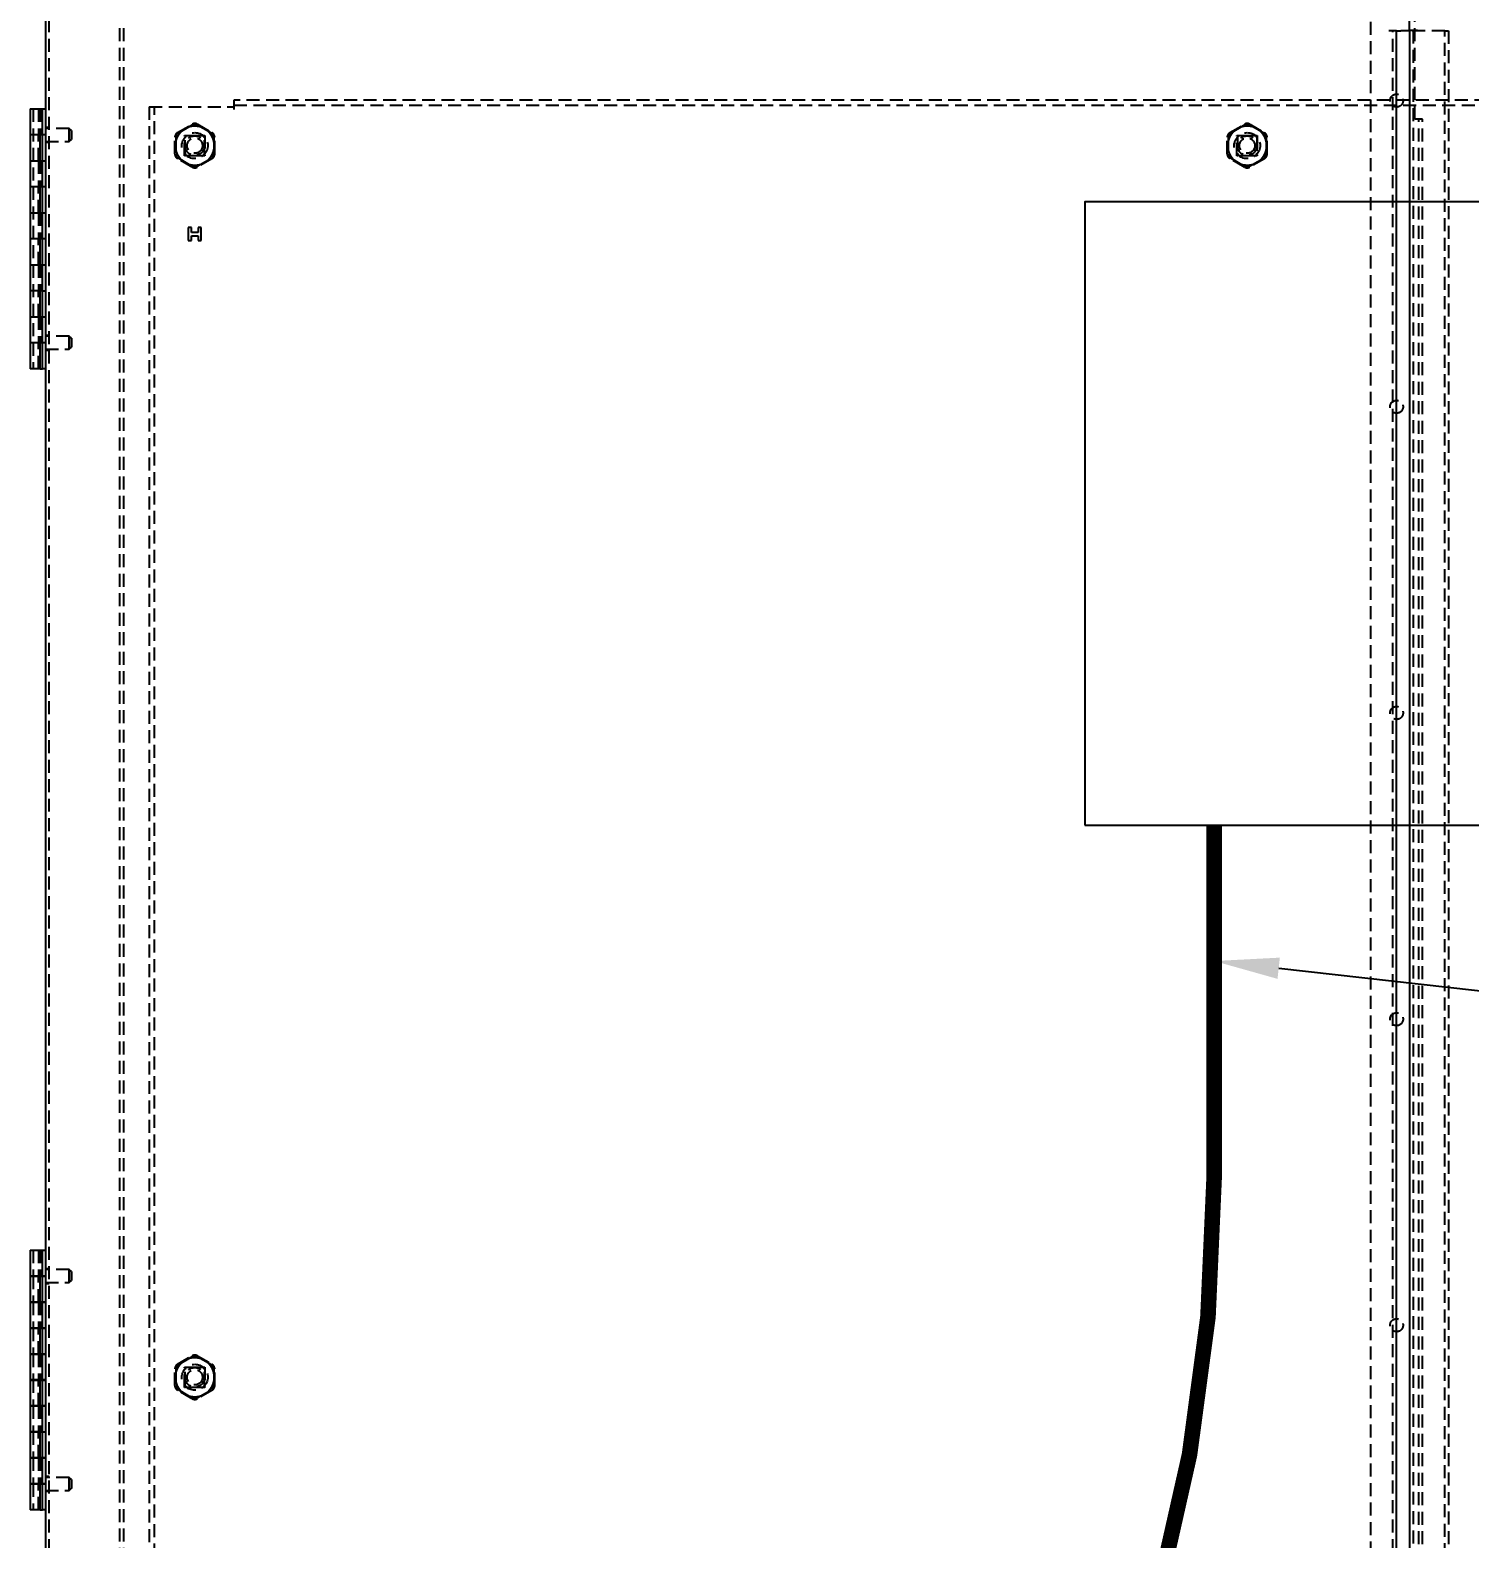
# Model space of a CAD drawing. Header units: feet. Extents: x -208 to 2089, y -974 to 342.
# Drawn here: x 1052.01 to 1079.71, y 120.08 to 149.12 of the extents above; entities that cross this region are included whole.
import ezdxf
from ezdxf import colors
from ezdxf.entities.mleader import LeaderData, LeaderLine
from ezdxf.math import Vec2, Vec3

# ---------------------------------------------------------------- set-up
doc = ezdxf.new("R2010")
doc.units = ezdxf.units.FT
doc.header["$MEASUREMENT"] = 0
doc.linetypes.add('HIDDEN', pattern=[0.375, 0.25, -0.125])
for name, color, linetype in [('E-CABL-FO', 120, 'FIBER_OPTIC'), ('E-EQPM-CAB', 5, 'Continuous'), ('E-EQPM-ENCL', 8, 'Continuous'), ('G-ANNO-TEXT', 1, 'Continuous')]:
    doc.layers.add(name, color=color, linetype=linetype)
doc.styles.add('NEI-A', font='arial.ttf', dxfattribs={"height": 0.1})
doc.linetypes.add('FIBER_OPTIC', pattern='A,0.2,-0.05,0,-0.05,0.2,-0.15,["FO",Standard,S=0.1,R=0,X=-0.04,Y=-0.05],-0.25,0.2,-0.05,0,-0.05', length=1.2)

msp = doc.modelspace()

# ---------------------------------------------------------------- linework, layer by layer
at = {"layer": 'E-CABL-FO', "linetype": 'Continuous', "const_width": 0.3, "flags": 128}
msp.add_lwpolyline([(1074.79044, 133.81665), (1074.79044, 127.02501, -0.13387688), (1070.61842, 111.72272, 0.16576368), (1066.35303, 98.22906), (1066.35303, 65.22906)], format="xyb", dxfattribs=at)
at = {"layer": 'E-EQPM-CAB'}
msp.add_lwpolyline([(1072.30141, 133.81665), (1084.30141, 133.81665), (1084.30141, 145.81665), (1072.30141, 145.81665)], close=True, dxfattribs=at)
at = {"layer": 'E-EQPM-ENCL', "linetype": 'HIDDEN'}
for p, q in [((1077.80141, 154.15706), (1077.80141, 94.22906)), ((1078.64941, 147.40706), (1078.64941, 154.15706)), ((1052.37342, 95.82906), (1052.37342, 150.50665)), ((1053.72941, 149.15706), (1053.72941, 97.15706)), ((1053.80141, 149.15706), (1053.80141, 95.67706)), ((1078.14943, 149.10706), (1078.14942, 149.10706)), ((1078.22942, 95.82906), (1078.22942, 149.10705)), ((1078.30141, 149.10706), (1078.30143, 149.10705)), ((1079.22941, 149.10706), (1078.55139, 149.10706)), ((1078.62338, 149.11606), (1078.62338, 95.99906)), ((1078.70339, 149.11606), (1078.70339, 149.11606)), ((1079.22942, 95.74906), (1079.22942, 149.10706)), ((1079.22942, 149.10706), (1079.30142, 149.10706)), ((1079.30142, 149.10706), (1079.30142, 95.74906)), ((1052.0639, 147.60405), (1052.0639, 142.60407)), ((1052.16629, 147.60405), (1052.16629, 147.10405)), ((1052.20253, 147.60405), (1052.20253, 147.10405)), ((1054.30141, 147.64506), (1054.30141, 98.74106)), ((1054.30141, 147.64506), (1055.92941, 147.64506)), ((1054.39841, 98.74106), (1054.39841, 147.64506)), ((1100.67341, 147.77306), (1055.92941, 147.77306)), ((1055.92941, 147.77306), (1055.92941, 147.59606)), ((1055.92941, 147.67606), (1100.67341, 147.67606)), ((1052.30142, 147.24456), (1052.3014, 147.24455)), ((1052.30142, 147.22906), (1052.3014, 147.22905)), ((1052.37341, 147.24455), (1052.30142, 147.24455)), ((1052.76141, 147.22905), (1052.30142, 147.22905)), ((1052.76141, 146.97906), (1052.76141, 147.22906)), ((1052.80142, 147.18906), (1052.76141, 147.22905)), ((1054.84569, 147.15043), (1055.1232, 147.31065)), ((1055.13141, 147.29643), (1054.8539, 147.13621)), ((1055.49891, 147.13621), (1055.2214, 147.29643)), ((1055.22961, 147.31065), (1055.50711, 147.15043)), ((1075.0957, 147.15043), (1075.3732, 147.31065)), ((1075.38141, 147.29643), (1075.1039, 147.13621)), ((1075.74891, 147.13621), (1075.4714, 147.29643)), ((1075.47961, 147.31065), (1075.75712, 147.15043)), ((1078.80141, 147.40706), (1078.64941, 147.40706)), ((1078.72941, 98.97906), (1078.72941, 147.40706)), ((1078.80141, 98.97906), (1078.80141, 147.40706)), ((1052.1663, 146.60405), (1052.1663, 147.10405)), ((1052.24641, 147.10406), (1052.24641, 147.10406)), ((1052.30141, 147.10406), (1052.24641, 147.10406)), ((1052.3014, 146.97905), (1052.30142, 146.97906)), ((1052.3014, 146.96355), (1052.30142, 146.96356)), ((1052.30142, 146.97905), (1052.76141, 146.97905)), ((1052.30142, 146.96355), (1052.37341, 146.96355)), ((1052.76141, 146.97905), (1052.80142, 147.01906)), ((1052.80141, 147.18906), (1052.80141, 147.10406)), ((1052.80141, 147.10406), (1052.80141, 147.01906)), ((1054.79249, 146.73784), (1054.79249, 147.05827)), ((1054.80891, 147.05827), (1054.80891, 146.73784)), ((1054.98091, 147.09356), (1055.37191, 147.09356)), ((1054.98091, 146.70256), (1054.98091, 147.09356)), ((1054.98891, 146.75056), (1054.98891, 147.04556)), ((1055.32391, 147.08556), (1055.02891, 147.08556)), ((1055.36391, 146.75056), (1055.36391, 147.04556)), ((1055.37191, 147.09356), (1055.37191, 146.70256)), ((1055.5439, 147.05827), (1055.5439, 146.73784)), ((1055.56032, 146.73784), (1055.56032, 147.05827)), ((1075.04249, 146.73784), (1075.04249, 147.05827)), ((1075.05891, 147.05827), (1075.05891, 146.73784)), ((1075.23041, 146.70256), (1075.23041, 147.09356)), ((1075.23041, 147.09356), (1075.62141, 147.09356)), ((1075.23891, 147.04556), (1075.23891, 146.75056)), ((1075.57391, 147.08556), (1075.27891, 147.08556)), ((1075.61391, 147.04556), (1075.61391, 146.75056)), ((1075.62141, 147.09356), (1075.62141, 146.70256)), ((1075.7939, 147.05827), (1075.7939, 146.73784)), ((1075.81032, 146.73784), (1075.81032, 147.05827)), ((1055.1232, 146.48548), (1054.84569, 146.6457)), ((1054.8539, 146.6599), (1055.13141, 146.49968)), ((1055.37191, 146.70256), (1054.98091, 146.70256)), ((1055.02891, 146.71056), (1055.32391, 146.71056)), ((1055.2214, 146.49968), (1055.49891, 146.6599)), ((1055.50711, 146.6457), (1055.22961, 146.48548)), ((1075.3732, 146.48548), (1075.0957, 146.6457)), ((1075.1039, 146.6599), (1075.38141, 146.49968)), ((1075.62141, 146.70256), (1075.23041, 146.70256)), ((1075.27891, 146.71056), (1075.57391, 146.71056)), ((1075.4714, 146.49968), (1075.74891, 146.6599)), ((1075.75712, 146.6457), (1075.47961, 146.48548)), ((1052.16629, 146.60405), (1052.16629, 146.10405)), ((1052.20253, 146.60405), (1052.20253, 146.10405)), ((1052.24641, 146.60406), (1052.24641, 146.60406)), ((1052.24641, 146.60406), (1052.30141, 146.60406)), ((1052.1663, 145.60405), (1052.1663, 146.10405)), ((1052.24641, 146.10406), (1052.24641, 146.10406)), ((1052.30141, 146.10406), (1052.24641, 146.10406)), ((1052.16629, 145.60405), (1052.16629, 145.10405)), ((1052.20253, 145.60405), (1052.20253, 145.10405)), ((1052.24641, 145.60406), (1052.24641, 145.60406)), ((1052.24641, 145.60406), (1052.30141, 145.60406)), ((1055.11141, 145.31906), (1055.05141, 145.31906)), ((1055.05141, 145.31906), (1055.05141, 145.06906)), ((1055.11141, 145.22606), (1055.11141, 145.31906)), ((1055.24141, 145.22606), (1055.11141, 145.22606)), ((1055.30141, 145.31906), (1055.24141, 145.31906)), ((1055.24141, 145.31906), (1055.24141, 145.22606)), ((1055.30141, 145.06906), (1055.30141, 145.31906)), ((1052.1663, 144.60405), (1052.1663, 145.10405)), ((1052.24641, 145.10406), (1052.24641, 145.10406)), ((1052.30141, 145.10406), (1052.24641, 145.10406)), ((1055.05141, 145.06906), (1055.11141, 145.06906)), ((1055.11141, 145.06906), (1055.11141, 145.16206)), ((1055.11141, 145.16206), (1055.24141, 145.16206)), ((1055.24141, 145.16206), (1055.24141, 145.06906)), ((1055.24141, 145.06906), (1055.30141, 145.06906)), ((1052.16629, 144.60405), (1052.16629, 144.10407)), ((1052.20253, 144.60405), (1052.20253, 144.10407)), ((1052.24641, 144.60406), (1052.24641, 144.60406)), ((1052.24641, 144.60406), (1052.30141, 144.60406)), ((1052.1663, 143.60407), (1052.1663, 144.10407)), ((1052.24641, 144.10406), (1052.24641, 144.10406)), ((1052.24641, 144.10406), (1052.30141, 144.10406)), ((1052.16629, 143.60407), (1052.16629, 143.10407)), ((1052.20253, 143.60407), (1052.20253, 143.10407)), ((1052.24641, 143.60406), (1052.24641, 143.60406)), ((1052.24641, 143.60406), (1052.30141, 143.60406)), ((1052.30142, 143.24456), (1052.3014, 143.24455)), ((1052.30142, 143.22906), (1052.3014, 143.22907)), ((1052.37341, 143.24455), (1052.30142, 143.24455)), ((1052.76141, 143.22907), (1052.30142, 143.22907)), ((1052.80142, 143.18906), (1052.76141, 143.22907)), ((1052.76141, 142.97906), (1052.76141, 143.22906)), ((1052.80141, 143.18906), (1052.80141, 143.18906)), ((1052.80141, 143.18906), (1052.80141, 143.10406)), ((1052.1663, 142.60407), (1052.1663, 143.10407)), ((1052.24641, 143.10406), (1052.24641, 143.10406)), ((1052.30141, 143.10406), (1052.24641, 143.10406)), ((1052.3014, 142.97907), (1052.30142, 142.97906)), ((1052.3014, 142.96357), (1052.30142, 142.96356)), ((1052.30142, 142.97907), (1052.76141, 142.97907)), ((1052.30142, 142.96357), (1052.37341, 142.96357)), ((1052.76141, 142.97907), (1052.80142, 143.01906)), ((1052.80141, 143.10406), (1052.80141, 143.01906)), ((1052.80141, 143.01906), (1052.80141, 143.01906)), ((1052.0639, 125.64005), (1052.06391, 125.14057)), ((1052.16629, 125.64005), (1052.16629, 125.14057)), ((1052.20253, 125.64005), (1052.20253, 125.14057)), ((1052.24642, 125.64006), (1052.30141, 125.64006)), ((1052.37341, 125.28055), (1052.3014, 125.28055)), ((1052.76141, 125.26505), (1052.3014, 125.26505)), ((1052.37341, 125.28107), (1052.30142, 125.28107)), ((1052.76141, 125.26557), (1052.30142, 125.26557)), ((1052.80142, 125.22556), (1052.76141, 125.26557)), ((1052.76141, 125.01505), (1052.76141, 125.26505)), ((1052.8014, 125.22506), (1052.80116, 125.2253)), ((1052.80141, 125.22556), (1052.80142, 125.14056)), ((1052.0639, 125.14057), (1052.0639, 124.64057)), ((1052.1663, 124.64057), (1052.1663, 125.14057)), ((1052.20253, 125.14057), (1052.20253, 125.14056)), ((1052.23809, 125.14006), (1052.30141, 125.14006)), ((1052.24641, 125.14056), (1052.24641, 125.14056)), ((1052.30141, 125.14056), (1052.24641, 125.14056)), ((1052.3014, 125.01505), (1052.76141, 125.01505)), ((1052.3014, 124.99955), (1052.37341, 124.99955)), ((1052.30142, 125.01557), (1052.76141, 125.01557)), ((1052.30142, 125.00007), (1052.37341, 125.00007)), ((1052.76141, 125.01557), (1052.80142, 125.05556)), ((1052.76141, 125.01505), (1052.76166, 125.01531)), ((1052.80142, 125.14056), (1052.80141, 125.05556)), ((1052.80141, 125.05556), (1052.80141, 125.05506)), ((1052.0639, 124.64005), (1052.06391, 124.14057)), ((1052.16629, 124.64005), (1052.16629, 124.14057)), ((1052.20253, 124.64056), (1052.20253, 124.64057)), ((1052.20253, 124.64005), (1052.20253, 124.14057)), ((1052.24641, 124.64056), (1052.24641, 124.64056)), ((1052.24641, 124.64056), (1052.30141, 124.64056)), ((1052.30141, 124.64006), (1052.24642, 124.64006)), ((1052.0639, 124.14057), (1052.0639, 123.64056)), ((1052.1663, 123.64056), (1052.1663, 124.14057)), ((1052.20253, 124.14057), (1052.20253, 124.14056)), ((1052.23809, 124.14006), (1052.30141, 124.14006)), ((1052.24641, 124.14056), (1052.24641, 124.14056)), ((1052.30141, 124.14056), (1052.24641, 124.14056)), ((1052.0639, 123.64005), (1052.06391, 123.14056)), ((1052.16629, 123.64005), (1052.16629, 123.14056)), ((1052.20253, 123.64056), (1052.20253, 123.64056)), ((1052.20253, 123.64005), (1052.20253, 123.14056)), ((1052.24641, 123.64056), (1052.24641, 123.64056)), ((1052.24641, 123.64056), (1052.30141, 123.64056)), ((1052.30141, 123.64006), (1052.24642, 123.64005)), ((1054.84569, 123.44542), (1055.1232, 123.60564)), ((1055.13141, 123.59143), (1054.8539, 123.43122)), ((1055.49891, 123.43122), (1055.2214, 123.59143)), ((1055.22961, 123.60564), (1055.50711, 123.44542)), ((1052.0639, 123.14056), (1052.0639, 122.64056)), ((1052.1663, 122.64056), (1052.1663, 123.14056)), ((1052.20253, 123.14056), (1052.20253, 123.14056)), ((1052.23809, 123.14006), (1052.30141, 123.14006)), ((1052.24641, 123.14056), (1052.24641, 123.14056)), ((1052.30141, 123.14056), (1052.24641, 123.14056)), ((1054.79249, 123.03284), (1054.79249, 123.35328)), ((1054.80891, 123.35328), (1054.80891, 123.03284)), ((1054.98091, 123.38856), (1055.37191, 123.38856)), ((1054.98091, 122.99756), (1054.98091, 123.38856)), ((1054.98891, 123.04556), (1054.98891, 123.34056)), ((1055.32391, 123.38056), (1055.02891, 123.38056)), ((1055.36391, 123.04556), (1055.36391, 123.34056)), ((1055.37191, 123.38856), (1055.37191, 122.99756)), ((1055.5439, 123.35328), (1055.5439, 123.03284)), ((1055.56032, 123.03284), (1055.56032, 123.35328)), ((1055.1232, 122.78047), (1054.84569, 122.94069)), ((1054.8539, 122.95491), (1055.13141, 122.79469)), ((1055.37191, 122.99756), (1054.98091, 122.99756)), ((1055.02891, 123.00556), (1055.32391, 123.00556)), ((1055.2214, 122.79469), (1055.49891, 122.95491)), ((1055.50711, 122.94069), (1055.22961, 122.78047)), ((1052.0639, 122.64007), (1052.06391, 122.14056)), ((1052.16629, 122.64007), (1052.16629, 122.14056)), ((1052.20253, 122.64056), (1052.20253, 122.64056)), ((1052.20253, 122.64007), (1052.20253, 122.14056)), ((1052.24641, 122.64056), (1052.24641, 122.64056)), ((1052.24641, 122.64056), (1052.30141, 122.64056)), ((1052.30141, 122.64006), (1052.24642, 122.64007)), ((1052.0639, 122.14056), (1052.0639, 121.64056)), ((1052.1663, 121.64056), (1052.1663, 122.14056)), ((1052.20253, 122.14056), (1052.20253, 122.14056)), ((1052.23809, 122.14006), (1052.30141, 122.14006)), ((1052.24641, 122.14056), (1052.24641, 122.14056)), ((1052.24641, 122.14056), (1052.30141, 122.14056)), ((1052.0639, 121.64007), (1052.06391, 121.14056)), ((1052.16629, 121.64007), (1052.16629, 121.14056)), ((1052.20253, 121.64056), (1052.20253, 121.64056)), ((1052.20253, 121.64007), (1052.20253, 121.14056)), ((1052.24641, 121.64056), (1052.24641, 121.64056)), ((1052.24641, 121.64056), (1052.30141, 121.64056)), ((1052.30141, 121.64006), (1052.24642, 121.64007)), ((1052.0639, 121.14056), (1052.0639, 120.64056)), ((1052.1663, 120.64056), (1052.1663, 121.14056)), ((1052.20253, 121.14056), (1052.20253, 121.14056)), ((1052.23809, 121.14006), (1052.30141, 121.14006)), ((1052.24641, 121.14056), (1052.24641, 121.14056)), ((1052.30141, 121.14056), (1052.24641, 121.14056)), ((1052.37341, 121.28057), (1052.3014, 121.28057)), ((1052.76141, 121.26507), (1052.3014, 121.26507)), ((1052.37341, 121.28106), (1052.30142, 121.28106)), ((1052.76141, 121.26556), (1052.30142, 121.26556)), ((1052.80142, 121.22555), (1052.76141, 121.26556)), ((1052.76141, 121.01507), (1052.76141, 121.26507)), ((1052.8014, 121.22506), (1052.80117, 121.2253)), ((1052.80141, 121.22556), (1052.80142, 121.14056)), ((1052.80142, 121.14056), (1052.80141, 121.05556)), ((1052.3014, 121.01507), (1052.76141, 121.01507)), ((1052.3014, 120.99956), (1052.37341, 120.99956)), ((1052.30142, 121.01556), (1052.76141, 121.01556)), ((1052.30142, 121.00006), (1052.37341, 121.00006)), ((1052.76141, 121.01556), (1052.80142, 121.05556)), ((1052.76141, 121.01507), (1052.76166, 121.01531)), ((1052.80141, 121.05556), (1052.80141, 121.05506))]:
    msp.add_line(p, q, dxfattribs=at)
at = {"layer": 'E-EQPM-ENCL', "linetype": 'Continuous'}
for p, q in [((1052.30142, 150.53206), (1052.30142, 95.74906)), ((1078.55239, 149.11606), (1078.55239, 150.51096)), ((1078.30142, 149.10706), (1078.14943, 149.10706)), ((1078.22943, 149.12406), (1078.22943, 149.10706)), ((1078.30142, 95.74906), (1078.30142, 149.10706)), ((1078.30143, 149.10705), (1078.38141, 149.10706)), ((1078.55139, 149.10706), (1078.38141, 149.10706)), ((1078.55139, 149.11606), (1078.55139, 95.99906)), ((1078.55139, 149.11606), (1078.55239, 149.11606)), ((1078.70339, 149.11606), (1078.55239, 149.11606)), ((1052.00891, 147.60406), (1052.23809, 147.60406)), ((1052.00891, 147.60405), (1052.00891, 142.60407)), ((1052.23809, 147.60406), (1052.24642, 147.60405)), ((1052.24642, 147.60406), (1052.30142, 147.60406)), ((1052.24642, 142.60406), (1052.24642, 147.60406)), ((1052.24641, 147.10406), (1052.00891, 147.10406)), ((1052.20253, 146.60405), (1052.20253, 147.10405)), ((1052.00891, 146.60406), (1052.24641, 146.60406)), ((1052.24641, 146.10406), (1052.00891, 146.10406)), ((1052.20253, 145.60405), (1052.20253, 146.10405)), ((1052.00891, 145.60406), (1052.24641, 145.60406)), ((1052.24641, 145.10406), (1052.00891, 145.10406)), ((1052.20253, 144.60405), (1052.20253, 145.10405)), ((1052.00891, 144.60406), (1052.24641, 144.60406)), ((1052.24641, 144.10406), (1052.00891, 144.10406)), ((1052.20253, 143.60407), (1052.20253, 144.10407)), ((1052.00891, 143.60406), (1052.24641, 143.60406)), ((1052.24641, 143.10406), (1052.00891, 143.10406)), ((1052.20253, 142.60407), (1052.20253, 143.10407)), ((1052.20253, 142.60406), (1052.00891, 142.60406)), ((1052.20253, 142.60407), (1052.2464, 142.60407)), ((1052.24642, 142.60407), (1052.24641, 142.60406)), ((1052.30142, 142.60406), (1052.24642, 142.60406)), ((1052.00891, 125.64006), (1052.24642, 125.64006)), ((1052.00891, 125.64005), (1052.00891, 125.14057)), ((1052.24642, 125.64056), (1052.30142, 125.64056)), ((1052.24642, 120.64056), (1052.24642, 125.64056)), ((1052.00891, 125.14057), (1052.00891, 124.64057)), ((1052.20253, 125.14056), (1052.00891, 125.14056)), ((1052.00891, 125.14006), (1052.23809, 125.14006)), ((1052.24641, 125.14056), (1052.20253, 125.14057)), ((1052.20253, 124.64057), (1052.20253, 125.14057)), ((1052.00891, 124.64056), (1052.20253, 124.64056)), ((1052.24642, 124.64006), (1052.00891, 124.64006)), ((1052.00891, 124.64005), (1052.00891, 124.14057)), ((1052.20253, 124.64057), (1052.24641, 124.64056)), ((1052.00891, 124.14057), (1052.00891, 123.64056)), ((1052.20253, 124.14056), (1052.00891, 124.14056)), ((1052.00891, 124.14006), (1052.23809, 124.14006)), ((1052.24641, 124.14056), (1052.20253, 124.14057)), ((1052.20253, 123.64056), (1052.20253, 124.14057)), ((1052.00891, 123.64056), (1052.20253, 123.64056)), ((1052.23809, 123.64006), (1052.00891, 123.64006)), ((1052.00891, 123.64005), (1052.00891, 123.14056)), ((1052.20253, 123.64056), (1052.24641, 123.64056)), ((1052.24642, 123.64005), (1052.23809, 123.64006)), ((1052.20253, 123.14056), (1052.00891, 123.14056)), ((1052.00891, 123.14056), (1052.00891, 122.64056)), ((1052.00891, 123.14006), (1052.23809, 123.14006)), ((1052.24641, 123.14056), (1052.20253, 123.14056)), ((1052.20253, 122.64056), (1052.20253, 123.14056)), ((1052.00891, 122.64056), (1052.20253, 122.64056)), ((1052.00891, 122.64007), (1052.00891, 122.14056)), ((1052.23809, 122.64006), (1052.00891, 122.64006)), ((1052.20253, 122.64056), (1052.24641, 122.64056)), ((1052.24642, 122.64007), (1052.23809, 122.64006)), ((1052.20253, 122.14056), (1052.00891, 122.14056)), ((1052.00891, 122.14056), (1052.00891, 121.64056)), ((1052.00891, 122.14006), (1052.23809, 122.14006)), ((1052.24641, 122.14056), (1052.20253, 122.14056)), ((1052.20253, 121.64056), (1052.20253, 122.14056)), ((1052.00891, 121.64056), (1052.20253, 121.64056)), ((1052.00891, 121.64007), (1052.00891, 121.14056)), ((1052.23809, 121.64006), (1052.00891, 121.64006)), ((1052.20253, 121.64056), (1052.24641, 121.64056)), ((1052.24642, 121.64007), (1052.23809, 121.64006)), ((1052.20253, 121.14056), (1052.00891, 121.14056)), ((1052.00891, 121.14056), (1052.00891, 120.64056)), ((1052.00891, 121.14006), (1052.23809, 121.14006)), ((1052.24641, 121.14056), (1052.20253, 121.14056)), ((1052.20253, 120.64056), (1052.20253, 121.14056)), ((1052.20253, 120.64056), (1052.00891, 120.64056)), ((1052.20253, 120.64056), (1052.2464, 120.64056)), ((1052.24641, 120.64006), (1052.24641, 120.64056)), ((1052.30141, 120.64006), (1052.24641, 120.64006)), ((1052.30142, 120.64056), (1052.24642, 120.64056))]:
    msp.add_line(p, q, dxfattribs=at)
at = {"layer": 'E-EQPM-ENCL', "linetype": 'HIDDEN'}
for points in [[(1052.76141, 147.10405), (1052.76141, 147.10941, 0.00000072), (1052.76141, 147.11486, 0.00000067), (1052.76141, 147.12043, 0.00000066), (1052.76141, 147.1261, 0.00000071), (1052.76141, 147.13184, 0.00000074), (1052.76141, 147.13763, 0.00000077), (1052.76141, 147.14346, 0.0000008), (1052.76141, 147.1493, 0.00000085), (1052.76141, 147.15514, 0.0000009), (1052.76141, 147.16093, 0.00000096), (1052.76141, 147.16666, 0.00000102), (1052.76141, 147.1723, 0.0000011), (1052.76141, 147.17782, 0.0000012), (1052.76141, 147.18318, 0.00000131), (1052.76141, 147.18836, 0.00000145), (1052.76141, 147.19333, 0.0000016), (1052.76141, 147.19806, 0.00000182), (1052.76141, 147.20252, 0.00000212), (1052.76141, 147.20668, 0.00000241), (1052.76141, 147.21054, 0.00000265), (1052.76141, 147.21405, 0.00000345), (1052.76141, 147.21722, 0.00000509), (1052.76141, 147.22003, 0.00000524), (1052.76141, 147.22245, 0.00000254), (1052.76141, 147.22445, 0.0000102), (1052.76141, 147.22616, 0.00003666), (1052.76141, 147.2277, 0.00005252), (1052.76141, 147.22905, 0.00006228)], [(1052.76141, 147.22905), (1052.76141, 147.22891, -0.00322773), (1052.76141, 147.22851, -0.00036606), (1052.76141, 147.22785, -0.00012695), (1052.76141, 147.22695, -0.00006384), (1052.76141, 147.22582, -0.00003834), (1052.76141, 147.22448, -0.000026), (1052.76141, 147.22293, -0.00001866), (1052.76141, 147.22121, -0.00001401), (1052.76141, 147.21932, -0.00001108), (1052.76141, 147.21729, -0.0000093), (1052.76141, 147.21512, -0.00000729), (1052.76141, 147.21281, -0.00000473), (1052.76141, 147.21036, -0.00000229), (1052.76141, 147.20773, 0.00000043), (1052.76141, 147.20486, 0.0000011), (1052.76141, 147.20176, 0.00000049), (1052.76141, 147.19844, 0.0000003), (1052.76141, 147.19489, 0.00000039), (1052.76141, 147.1911, 0.0000004), (1052.76141, 147.18708, 0.00000035), (1052.76141, 147.18282, 0.00000032), (1052.76141, 147.17834, 0.00000031), (1052.76141, 147.17363, 0.00000029), (1052.76141, 147.16871, 0.00000028), (1052.76141, 147.16358, 0.00000027), (1052.76141, 147.15825, 0.00000026), (1052.76141, 147.15273, 0.00000025), (1052.76141, 147.14704, 0.00000024), (1052.76141, 147.1412, 0.00000023), (1052.76141, 147.13523, 0.00000023), (1052.76141, 147.12914, 0.00000022), (1052.76141, 147.12295, 0.00000022), (1052.76141, 147.11669, 0.00000022), (1052.76141, 147.11039, 0.00000022), (1052.76141, 147.10406, 0.00000021), (1052.76141, 147.09773, 0.00000021), (1052.76141, 147.09142, 0.00000022), (1052.76141, 147.08517, 0.00000022), (1052.76141, 147.07898, 0.00000022), (1052.76141, 147.07289, 0.00000022), (1052.76141, 147.06692, 0.00000023), (1052.76141, 147.06107, 0.00000023), (1052.76141, 147.05539, 0.00000024), (1052.76141, 147.04987, 0.00000025), (1052.76141, 147.04454, 0.00000026), (1052.76141, 147.03941, 0.00000027), (1052.76141, 147.03449, 0.00000028), (1052.76141, 147.02978, 0.00000029), (1052.76141, 147.0253, 0.00000031), (1052.76141, 147.02104, 0.00000032), (1052.76141, 147.01702, 0.00000035), (1052.76141, 147.01323, 0.0000004), (1052.76141, 147.00968, 0.00000039), (1052.76141, 147.00636, 0.00000029), (1052.76141, 147.00326, 0.00000049), (1052.76141, 147.00039, 0.00000114), (1052.76141, 146.99776, 0.00000042), (1052.76141, 146.9953, -0.00000245), (1052.76141, 146.993, -0.0000047), (1052.76141, 146.99083, -0.00000658), (1052.76141, 146.9888, -0.00000942), (1052.76141, 146.9869, -0.00001418), (1052.76141, 146.98517, -0.00001353), (1052.76141, 146.98364, -0.00000388), (1052.76141, 146.98233, -0.00002784), (1052.76141, 146.98117, -0.00010729), (1052.76141, 146.98007, -0.00014326), (1052.76141, 146.97905, -0.00014869)], [(1055.1764, 147.27366), (1055.15432, 147.27305, 0.01676951), (1055.1317, 147.27099, 0.01527306), (1055.10849, 147.26744, 0.01490765), (1055.08487, 147.26234, 0.01602968), (1055.06098, 147.25547, 0.01654879), (1055.037, 147.24684, 0.01694712), (1055.0131, 147.23629, 0.01720189), (1054.9895, 147.22386, 0.01771342), (1054.96642, 147.20946, 0.01797859), (1054.94406, 147.19318, 0.0183566), (1054.92269, 147.17499, 0.01854605), (1054.90248, 147.15505, 0.01882224), (1054.88371, 147.13342, 0.01894322), (1054.86652, 147.11031, 0.01908487), (1054.85114, 147.08585, 0.01912553), (1054.83765, 147.0603, 0.01912543), (1054.82623, 147.03386, 0.01908485), (1054.81688, 147.00679, 0.01894349), (1054.80972, 146.97932, 0.01882208), (1054.80465, 146.95172, 0.01854532), (1054.80173, 146.92421, 0.01835692), (1054.8008, 146.89702, 0.01797912), (1054.80184, 146.87037, 0.01771228), (1054.80465, 146.8444, 0.0172081), (1054.80916, 146.81932, 0.01694942), (1054.81516, 146.79519, 0.01648832), (1054.82255, 146.77215, 0.01602791), (1054.83108, 146.75031, 0.0152913), (1054.8406, 146.72979, 0.01524913), (1054.85112, 146.71026, 0.01466571), (1054.86278, 146.69138, 0.01466573), (1054.87579, 146.67287, 0.01524918), (1054.89044, 146.65457, 0.01529136), (1054.9067, 146.63664, 0.01602795), (1054.92459, 146.61938, 0.01648835), (1054.94406, 146.60294, 0.01694945), (1054.96514, 146.58752, 0.01720812), (1054.9877, 146.57329, 0.01771228), (1055.01172, 146.5605, 0.01797911), (1055.037, 146.54928, 0.0183569), (1055.06344, 146.53987, 0.01854528), (1055.0908, 146.53234, 0.01882202), (1055.11892, 146.5269, 0.01894343), (1055.14753, 146.52356, 0.01908482), (1055.17641, 146.52248, 0.01912533), (1055.20528, 146.52356, 0.01912533), (1055.23389, 146.5269, 0.01908482), (1055.26201, 146.53234, 0.01894343), (1055.28937, 146.53987, 0.01882202), (1055.31581, 146.54928, 0.01854528), (1055.34109, 146.5605, 0.0183569), (1055.36511, 146.57329, 0.01797911), (1055.38767, 146.58752, 0.01771228), (1055.40875, 146.60294, 0.01720812), (1055.42822, 146.61938, 0.01694945), (1055.44612, 146.63664, 0.01648835), (1055.46237, 146.65457, 0.01602795), (1055.47703, 146.67287, 0.01529136), (1055.49003, 146.69138, 0.01524918), (1055.50169, 146.71026, 0.01466575), (1055.51221, 146.72979, 0.01466575), (1055.52173, 146.75031, 0.0152492), (1055.53026, 146.77215, 0.01529137), (1055.53765, 146.79519, 0.01602795), (1055.54365, 146.81932, 0.0164884), (1055.54816, 146.8444, 0.01694961), (1055.55097, 146.87037, 0.01720815), (1055.55201, 146.89702, 0.01771192), (1055.55108, 146.92421, 0.0179793), (1055.54816, 146.95172, 0.01835858), (1055.54309, 146.97932, 0.01854496), (1055.53593, 147.00679, 0.01881621), (1055.52658, 147.03386, 0.01894507), (1055.51516, 147.0603, 0.01910639), (1055.50167, 147.08585, 0.01911961), (1055.48629, 147.11031, 0.01904872), (1055.46911, 147.13342, 0.01910636), (1055.45033, 147.15505, 0.01921039), (1055.43008, 147.17499, 0.01874412), (1055.40875, 147.19318, 0.01764423), (1055.38657, 147.20945, 0.01863794), (1055.36331, 147.22386, 0.02082222), (1055.339, 147.23633, 0.01677557), (1055.31581, 147.24684, 0.00827492), (1055.2946, 147.25529, 0.02076929), (1055.26794, 147.26234, 0.03382747), (1055.22803, 147.26848, 0.01794516), (1055.1764, 147.27366, 0.01017647)], [(1075.42641, 146.52245), (1075.44849, 146.52306, 0.01676961), (1075.47111, 146.52512, 0.01527312), (1075.49432, 146.52867, 0.01490768), (1075.51794, 146.53377, 0.01602969), (1075.54184, 146.54064, 0.01654878), (1075.56581, 146.54928, 0.01694708), (1075.58971, 146.55983, 0.01720181), (1075.61331, 146.57225, 0.0177133), (1075.63639, 146.58666, 0.01797844), (1075.65875, 146.60294, 0.01835642), (1075.68013, 146.62113, 0.01854585), (1075.70033, 146.64106, 0.01882202), (1075.7191, 146.6627, 0.01894298), (1075.73629, 146.68581, 0.01908462), (1075.75167, 146.71027, 0.01912527), (1075.76517, 146.73581, 0.01912517), (1075.77658, 146.76226, 0.0190846), (1075.78593, 146.78933, 0.01894325), (1075.79309, 146.8168, 0.01882187), (1075.79816, 146.8444, 0.01854513), (1075.80108, 146.8719, 0.01835676), (1075.80201, 146.8991, 0.017979), (1075.80097, 146.92575, 0.01771218), (1075.79816, 146.95172, 0.01720804), (1075.79365, 146.9768, 0.01694939), (1075.78765, 147.00093, 0.01648832), (1075.78026, 147.02397, 0.01602794), (1075.77173, 147.04581, 0.01529137), (1075.76221, 147.06633, 0.0152492), (1075.75169, 147.08586, 0.01466578), (1075.74003, 147.10474, 0.01466577), (1075.72703, 147.12325, 0.01524918), (1075.71237, 147.14155, 0.01529135), (1075.69612, 147.15948, 0.01602795), (1075.67822, 147.17674, 0.01648836), (1075.65875, 147.19318, 0.01694945), (1075.63767, 147.2086, 0.01720812), (1075.61511, 147.22283, 0.01771228), (1075.59109, 147.23561, 0.01797911), (1075.56581, 147.24684, 0.0183569), (1075.53937, 147.25625, 0.01854528), (1075.51201, 147.26378, 0.01882202), (1075.48389, 147.26922, 0.01894343), (1075.45528, 147.27256, 0.01908482), (1075.42641, 147.27364, 0.01912533), (1075.39753, 147.27256, 0.01912533), (1075.36892, 147.26922, 0.01908482), (1075.3408, 147.26378, 0.01894343), (1075.31344, 147.25625, 0.01882202), (1075.287, 147.24684, 0.01854528), (1075.26172, 147.23561, 0.0183569), (1075.2377, 147.22283, 0.01797911), (1075.21514, 147.2086, 0.01771228), (1075.19406, 147.19318, 0.01720812), (1075.17459, 147.17674, 0.01694945), (1075.1567, 147.15948, 0.01648836), (1075.14044, 147.14155, 0.01602795), (1075.12579, 147.12325, 0.01529135), (1075.11278, 147.10474, 0.01524918), (1075.10112, 147.08586, 0.01466578), (1075.0906, 147.06633, 0.0146658), (1075.08108, 147.04581, 0.01524926), (1075.07255, 147.02397, 0.01529142), (1075.06516, 147.00093, 0.01602797), (1075.05916, 146.9768, 0.01648838), (1075.05465, 146.95172, 0.01694956), (1075.05184, 146.92575, 0.01720807), (1075.0508, 146.8991, 0.01771181), (1075.05173, 146.8719, 0.01797915), (1075.05465, 146.8444, 0.0183584), (1075.05972, 146.8168, 0.01854476), (1075.06688, 146.78933, 0.01881599), (1075.07623, 146.76226, 0.01894483), (1075.08765, 146.73581, 0.01910613), (1075.10114, 146.71027, 0.01911936), (1075.11652, 146.68581, 0.01904846), (1075.1337, 146.6627, 0.01910611), (1075.15248, 146.64106, 0.01921016), (1075.17273, 146.62112, 0.01874391), (1075.19406, 146.60294, 0.01764405), (1075.21624, 146.58667, 0.01863777), (1075.2395, 146.57225, 0.02082208), (1075.26381, 146.55978, 0.01677549), (1075.287, 146.54928, 0.00827488), (1075.30821, 146.54082, 0.02076924), (1075.33487, 146.53377, 0.03382749), (1075.37478, 146.52763, 0.01794522), (1075.42641, 146.52245, 0.01017652)], [(1052.76141, 146.97905), (1052.76141, 146.97923, 0.00166959), (1052.76141, 146.97976, 0.00013136), (1052.76141, 146.98067, 0.00004526), (1052.76141, 146.98195, 0.00002398), (1052.76141, 146.98362, 0.00001444), (1052.76141, 146.98566, 0.00000978), (1052.76141, 146.98809, 0.00000699), (1052.76141, 146.99089, 0.00000535), (1052.76141, 146.99406, 0.0000042), (1052.76141, 146.99757, 0.00000342), (1052.76141, 147.00143, 0.00000284), (1052.76141, 147.00559, 0.00000241), (1052.76141, 147.01006, 0.00000208), (1052.76141, 147.01478, 0.00000182), (1052.76141, 147.01975, 0.00000161), (1052.76141, 147.02493, 0.00000144), (1052.76141, 147.03029, 0.00000131), (1052.76141, 147.03581, 0.00000122), (1052.76141, 147.04146, 0.0000011), (1052.76141, 147.04718, 0.00000097), (1052.76141, 147.05293, 0.00000098), (1052.76141, 147.05881, 0.00000105), (1052.76141, 147.06482, 0.0000008), (1052.76141, 147.07048, 0.00000036), (1052.76141, 147.0756, 0.00000097), (1052.76141, 147.08201, 0.00000154), (1052.76141, 147.09162, 0.00000078), (1052.76141, 147.10405, 0.00000044)], [(1052.76141, 143.10407), (1052.76141, 143.10942, 0.00000072), (1052.76141, 143.11488, 0.00000067), (1052.76141, 143.12045, 0.00000067), (1052.76141, 143.12611, 0.00000071), (1052.76141, 143.13185, 0.00000074), (1052.76141, 143.13764, 0.00000077), (1052.76141, 143.14347, 0.0000008), (1052.76141, 143.14931, 0.00000085), (1052.76141, 143.15514, 0.0000009), (1052.76141, 143.16094, 0.00000096), (1052.76141, 143.16667, 0.00000102), (1052.76141, 143.17231, 0.0000011), (1052.76141, 143.17783, 0.0000012), (1052.76141, 143.18319, 0.00000131), (1052.76141, 143.18837, 0.00000145), (1052.76141, 143.19334, 0.0000016), (1052.76141, 143.19806, 0.00000182), (1052.76141, 143.20253, 0.00000212), (1052.76141, 143.20669, 0.00000241), (1052.76141, 143.21055, 0.00000265), (1052.76141, 143.21406, 0.00000345), (1052.76141, 143.21723, 0.00000509), (1052.76141, 143.22004, 0.00000524), (1052.76141, 143.22246, 0.00000254), (1052.76141, 143.22446, 0.0000102), (1052.76141, 143.22617, 0.00003664), (1052.76141, 143.22771, 0.00005245), (1052.76141, 143.22907, 0.00006215)], [(1052.76141, 143.22907), (1052.76141, 143.22892, -0.00311524), (1052.76141, 143.22852, -0.00036252), (1052.76141, 143.22786, -0.00012631), (1052.76141, 143.22695, -0.00006364), (1052.76141, 143.22582, -0.00003826), (1052.76141, 143.22448, -0.00002596), (1052.76141, 143.22294, -0.00001864), (1052.76141, 143.22122, -0.000014), (1052.76141, 143.21932, -0.00001107), (1052.76141, 143.21729, -0.0000093), (1052.76141, 143.21512, -0.00000728), (1052.76141, 143.21281, -0.00000473), (1052.76141, 143.21036, -0.00000229), (1052.76141, 143.20773, 0.00000043), (1052.76141, 143.20486, 0.0000011), (1052.76141, 143.20176, 0.00000049), (1052.76141, 143.19844, 0.0000003), (1052.76141, 143.19489, 0.00000039), (1052.76141, 143.1911, 0.0000004), (1052.76141, 143.18708, 0.00000035), (1052.76141, 143.18282, 0.00000032), (1052.76141, 143.17834, 0.00000031), (1052.76141, 143.17363, 0.00000029), (1052.76141, 143.16871, 0.00000028), (1052.76141, 143.16358, 0.00000027), (1052.76141, 143.15825, 0.00000026), (1052.76141, 143.15273, 0.00000025), (1052.76141, 143.14704, 0.00000024), (1052.76141, 143.1412, 0.00000023), (1052.76141, 143.13523, 0.00000023), (1052.76141, 143.12914, 0.00000022), (1052.76141, 143.12295, 0.00000022), (1052.76141, 143.11669, 0.00000022), (1052.76141, 143.11039, 0.00000022), (1052.76141, 143.10406, 0.00000021), (1052.76141, 143.09773, 0.00000021), (1052.76141, 143.09142, 0.00000022), (1052.76141, 143.08517, 0.00000022), (1052.76141, 143.07898, 0.00000022), (1052.76141, 143.07289, 0.00000022), (1052.76141, 143.06692, 0.00000023), (1052.76141, 143.06107, 0.00000023), (1052.76141, 143.05539, 0.00000024), (1052.76141, 143.04987, 0.00000025), (1052.76141, 143.04454, 0.00000026), (1052.76141, 143.03941, 0.00000027), (1052.76141, 143.03449, 0.00000028), (1052.76141, 143.02978, 0.00000029), (1052.76141, 143.0253, 0.00000031), (1052.76141, 143.02104, 0.00000032), (1052.76141, 143.01702, 0.00000035), (1052.76141, 143.01323, 0.0000004), (1052.76141, 143.00968, 0.00000039), (1052.76141, 143.00636, 0.00000029), (1052.76141, 143.00326, 0.00000049), (1052.76141, 143.00039, 0.00000114), (1052.76141, 142.99776, 0.00000042), (1052.76141, 142.9953, -0.00000245), (1052.76141, 142.993, -0.0000047), (1052.76141, 142.99083, -0.00000658), (1052.76141, 142.9888, -0.00000943), (1052.76141, 142.9869, -0.00001419), (1052.76141, 142.98518, -0.00001354), (1052.76141, 142.98364, -0.00000389), (1052.76141, 142.98233, -0.00002787), (1052.76141, 142.98117, -0.00010757), (1052.76141, 142.98008, -0.00014402), (1052.76141, 142.97907, -0.00014992)], [(1052.76141, 142.97907), (1052.76141, 142.97924, 0.00168679), (1052.76141, 142.97977, 0.00013167), (1052.76141, 142.98068, 0.00004532), (1052.76141, 142.98196, 0.000024), (1052.76141, 142.98363, 0.00001445), (1052.76141, 142.98567, 0.00000978), (1052.76141, 142.9881, 0.000007), (1052.76141, 142.9909, 0.00000536), (1052.76141, 142.99407, 0.0000042), (1052.76141, 142.99758, 0.00000342), (1052.76141, 143.00144, 0.00000284), (1052.76141, 143.0056, 0.00000241), (1052.76141, 143.01006, 0.00000208), (1052.76141, 143.01479, 0.00000182), (1052.76141, 143.01976, 0.00000161), (1052.76141, 143.02494, 0.00000144), (1052.76141, 143.0303, 0.00000131), (1052.76141, 143.03582, 0.00000122), (1052.76141, 143.04147, 0.0000011), (1052.76141, 143.04719, 0.00000097), (1052.76141, 143.05294, 0.00000098), (1052.76141, 143.05882, 0.00000105), (1052.76141, 143.06483, 0.0000008), (1052.76141, 143.07049, 0.00000036), (1052.76141, 143.07561, 0.00000097), (1052.76141, 143.08202, 0.00000154), (1052.76141, 143.09163, 0.00000078), (1052.76141, 143.10407, 0.00000044)], [(1052.76141, 125.14057), (1052.76141, 125.14592, 0.00000074), (1052.76141, 125.15138, 0.00000069), (1052.76141, 125.15695, 0.00000069), (1052.76141, 125.16261, 0.00000073), (1052.76141, 125.16835, 0.00000077), (1052.76141, 125.17414, 0.0000008), (1052.76141, 125.17997, 0.00000083), (1052.76141, 125.18581, 0.00000088), (1052.76141, 125.19164, 0.00000093), (1052.76141, 125.19744, 0.00000099), (1052.76141, 125.20317, 0.00000106), (1052.76141, 125.20881, 0.00000114), (1052.76141, 125.21432, 0.00000124), (1052.76141, 125.21969, 0.00000136), (1052.76141, 125.22487, 0.0000015), (1052.76141, 125.22984, 0.00000166), (1052.76141, 125.23456, 0.00000189), (1052.76141, 125.23903, 0.00000219), (1052.76141, 125.24319, 0.00000249), (1052.76141, 125.24705, 0.00000274), (1052.76141, 125.25056, 0.00000357), (1052.76141, 125.25373, 0.00000526), (1052.76141, 125.25654, 0.00000542), (1052.76141, 125.25896, 0.00000262), (1052.76141, 125.26096, 0.00001054), (1052.76141, 125.26267, 0.00003788), (1052.76141, 125.26421, 0.00005423), (1052.76141, 125.26557, 0.00006426)], [(1052.76141, 125.26557), (1052.76141, 125.26542, -0.00323778), (1052.76141, 125.26502, -0.0003765), (1052.76141, 125.26436, -0.00013116), (1052.76141, 125.26345, -0.00006608), (1052.76141, 125.26232, -0.00003972), (1052.76141, 125.26098, -0.00002695), (1052.76141, 125.25944, -0.00001936), (1052.76141, 125.25772, -0.00001454), (1052.76141, 125.25582, -0.0000115), (1052.76141, 125.25379, -0.00000965), (1052.76141, 125.25162, -0.00000756), (1052.76141, 125.24931, -0.00000491), (1052.76141, 125.24686, -0.00000238), (1052.76141, 125.24423, 0.00000044), (1052.76141, 125.24136, 0.00000114), (1052.76141, 125.23826, 0.0000005), (1052.76141, 125.23494, 0.00000031), (1052.76141, 125.23139, 0.0000004), (1052.76141, 125.2276, 0.00000041), (1052.76141, 125.22358, 0.00000036), (1052.76141, 125.21932, 0.00000033), (1052.76141, 125.21484, 0.00000032), (1052.76141, 125.21013, 0.0000003), (1052.76141, 125.20521, 0.00000029), (1052.76141, 125.20008, 0.00000027), (1052.76141, 125.19475, 0.00000026), (1052.76141, 125.18923, 0.00000025), (1052.76141, 125.18354, 0.00000025), (1052.76141, 125.1777, 0.00000024), (1052.76141, 125.17173, 0.00000023), (1052.76141, 125.16564, 0.00000023), (1052.76141, 125.15945, 0.00000023), (1052.76141, 125.15319, 0.00000022), (1052.76141, 125.14689, 0.00000022), (1052.76141, 125.14056, 0.00000022), (1052.76141, 125.13423, 0.00000022), (1052.76141, 125.12792, 0.00000022), (1052.76141, 125.12167, 0.00000022), (1052.76141, 125.11548, 0.00000023), (1052.76141, 125.10939, 0.00000023), (1052.76141, 125.10342, 0.00000023), (1052.76141, 125.09757, 0.00000024), (1052.76141, 125.09189, 0.00000025), (1052.76141, 125.08637, 0.00000025), (1052.76141, 125.08104, 0.00000026), (1052.76141, 125.07591, 0.00000027), (1052.76141, 125.07099, 0.00000029), (1052.76141, 125.06628, 0.0000003), (1052.76141, 125.0618, 0.00000032), (1052.76141, 125.05754, 0.00000033), (1052.76141, 125.05352, 0.00000036), (1052.76141, 125.04973, 0.00000041), (1052.76141, 125.04618, 0.0000004), (1052.76141, 125.04286, 0.0000003), (1052.76141, 125.03976, 0.0000005), (1052.76141, 125.03689, 0.00000117), (1052.76141, 125.03426, 0.00000043), (1052.76141, 125.0318, -0.00000255), (1052.76141, 125.0295, -0.00000488), (1052.76141, 125.02733, -0.00000683), (1052.76141, 125.0253, -0.00000979), (1052.76141, 125.0234, -0.00001473), (1052.76141, 125.02168, -0.00001405), (1052.76141, 125.02014, -0.00000403), (1052.76141, 125.01883, -0.00002894), (1052.76141, 125.01767, -0.00011167), (1052.76141, 125.01658, -0.00014951), (1052.76141, 125.01557, -0.00015561)], [(1052.76141, 125.01557), (1052.76141, 125.01574, 0.00174324), (1052.76141, 125.01627, 0.00013611), (1052.76141, 125.01718, 0.00004685), (1052.76141, 125.01846, 0.00002481), (1052.76141, 125.02012, 0.00001494), (1052.76141, 125.02217, 0.00001011), (1052.76141, 125.0246, 0.00000723), (1052.76141, 125.02739, 0.00000554), (1052.76141, 125.03056, 0.00000434), (1052.76141, 125.03408, 0.00000354), (1052.76141, 125.03794, 0.00000293), (1052.76141, 125.0421, 0.00000249), (1052.76141, 125.04656, 0.00000215), (1052.76141, 125.05129, 0.00000189), (1052.76141, 125.05626, 0.00000167), (1052.76141, 125.06144, 0.00000149), (1052.76141, 125.0668, 0.00000136), (1052.76141, 125.07232, 0.00000126), (1052.76141, 125.07797, 0.00000113), (1052.76141, 125.08369, 0.000001), (1052.76141, 125.08944, 0.00000101), (1052.76141, 125.09532, 0.00000108), (1052.76141, 125.10133, 0.00000082), (1052.76141, 125.10699, 0.00000037), (1052.76141, 125.11211, 0.00000101), (1052.76141, 125.11852, 0.00000159), (1052.76141, 125.12813, 0.00000081), (1052.76141, 125.14057, 0.00000045)], [(1055.1764, 123.56867), (1055.15432, 123.56806, 0.0167696), (1055.1317, 123.566, 0.01527312), (1055.10849, 123.56245, 0.01490768), (1055.08487, 123.55735, 0.01602969), (1055.06098, 123.55048, 0.01654878), (1055.037, 123.54184, 0.01694709), (1055.0131, 123.53129, 0.01720184), (1054.9895, 123.51887, 0.01771333), (1054.96642, 123.50446, 0.01797848), (1054.94406, 123.48818, 0.01835646), (1054.92269, 123.46999, 0.0185459), (1054.90248, 123.45006, 0.01882206), (1054.88371, 123.42842, 0.01894302), (1054.86652, 123.40531, 0.01908467), (1054.85114, 123.38085, 0.01912532), (1054.83765, 123.35531, 0.01912522), (1054.82623, 123.32886, 0.01908465), (1054.81688, 123.30179, 0.01894329), (1054.80972, 123.27432, 0.01882191), (1054.80465, 123.24672, 0.01854516), (1054.80173, 123.21921, 0.01835678), (1054.8008, 123.19202, 0.01797902), (1054.80184, 123.16537, 0.01771219), (1054.80465, 123.1394, 0.01720805), (1054.80916, 123.11432, 0.01694939), (1054.81516, 123.09019, 0.01648831), (1054.82255, 123.06715, 0.01602793), (1054.83108, 123.04531, 0.01529135), (1054.8406, 123.02479, 0.01524918), (1054.85112, 123.00526, 0.01466576), (1054.86278, 122.98638, 0.01466576), (1054.87579, 122.96787, 0.01524918), (1054.89044, 122.94957, 0.01529135), (1054.9067, 122.93164, 0.01602795), (1054.92459, 122.91438, 0.01648835), (1054.94406, 122.89794, 0.01694945), (1054.96514, 122.88252, 0.01720812), (1054.9877, 122.86829, 0.01771228), (1055.01172, 122.8555, 0.01797911), (1055.037, 122.84428, 0.0183569), (1055.06344, 122.83487, 0.01854528), (1055.0908, 122.82734, 0.01882202), (1055.11892, 122.8219, 0.01894343), (1055.14753, 122.81856, 0.01908482), (1055.17641, 122.81748, 0.01912533), (1055.20528, 122.81856, 0.01912533), (1055.23389, 122.8219, 0.01908482), (1055.26201, 122.82734, 0.01894343), (1055.28937, 122.83487, 0.01882202), (1055.31581, 122.84428, 0.01854528), (1055.34109, 122.8555, 0.0183569), (1055.36511, 122.86829, 0.01797911), (1055.38767, 122.88252, 0.01771228), (1055.40875, 122.89794, 0.01720812), (1055.42822, 122.91438, 0.01694945), (1055.44612, 122.93164, 0.01648836), (1055.46237, 122.94957, 0.01602795), (1055.47703, 122.96787, 0.01529135), (1055.49003, 122.98638, 0.01524918), (1055.50169, 123.00526, 0.01466578), (1055.51221, 123.02479, 0.0146658), (1055.52173, 123.04531, 0.01524925), (1055.53026, 123.06715, 0.01529142), (1055.53765, 123.09019, 0.01602797), (1055.54365, 123.11432, 0.01648839), (1055.54816, 123.1394, 0.01694958), (1055.55097, 123.16537, 0.01720809), (1055.55201, 123.19202, 0.01771184), (1055.55108, 123.21921, 0.01797919), (1055.54816, 123.24672, 0.01835844), (1055.54309, 123.27432, 0.0185448), (1055.53593, 123.30179, 0.01881604), (1055.52658, 123.32886, 0.01894488), (1055.51516, 123.35531, 0.01910618), (1055.50167, 123.38085, 0.0191194), (1055.48629, 123.40531, 0.01904851), (1055.46911, 123.42842, 0.01910615), (1055.45033, 123.45006, 0.0192102), (1055.43008, 123.46999, 0.01874394), (1055.40875, 123.48818, 0.01764408), (1055.38657, 123.50445, 0.0186378), (1055.36331, 123.51887, 0.0208221), (1055.339, 123.53134, 0.0167755), (1055.31581, 123.54184, 0.00827489), (1055.2946, 123.5503, 0.02076924), (1055.26794, 123.55735, 0.03382747), (1055.22803, 123.56348, 0.0179452), (1055.1764, 123.56867, 0.01017651)], [(1052.76141, 121.14056), (1052.76141, 121.14591, 0.00000074), (1052.76141, 121.15137, 0.00000069), (1052.76141, 121.15694, 0.00000069), (1052.76141, 121.1626, 0.00000073), (1052.76141, 121.16834, 0.00000077), (1052.76141, 121.17414, 0.0000008), (1052.76141, 121.17997, 0.00000083), (1052.76141, 121.18581, 0.00000088), (1052.76141, 121.19164, 0.00000093), (1052.76141, 121.19744, 0.00000099), (1052.76141, 121.20317, 0.00000106), (1052.76141, 121.20881, 0.00000114), (1052.76141, 121.21432, 0.00000124), (1052.76141, 121.21969, 0.00000136), (1052.76141, 121.22487, 0.0000015), (1052.76141, 121.22984, 0.00000166), (1052.76141, 121.23456, 0.00000189), (1052.76141, 121.23902, 0.00000219), (1052.76141, 121.24319, 0.00000249), (1052.76141, 121.24705, 0.00000274), (1052.76141, 121.25056, 0.00000357), (1052.76141, 121.25373, 0.00000526), (1052.76141, 121.25654, 0.00000542), (1052.76141, 121.25896, 0.00000262), (1052.76141, 121.26096, 0.00001054), (1052.76141, 121.26267, 0.00003789), (1052.76141, 121.26421, 0.00005425), (1052.76141, 121.26556, 0.00006429)], [(1052.76141, 121.26556), (1052.76141, 121.26542, -0.00327093), (1052.76141, 121.26502, -0.00037756), (1052.76141, 121.26435, -0.00013135), (1052.76141, 121.26345, -0.00006614), (1052.76141, 121.26232, -0.00003975), (1052.76141, 121.26098, -0.00002696), (1052.76141, 121.25944, -0.00001936), (1052.76141, 121.25771, -0.00001454), (1052.76141, 121.25582, -0.0000115), (1052.76141, 121.25379, -0.00000965), (1052.76141, 121.25162, -0.00000756), (1052.76141, 121.24931, -0.00000491), (1052.76141, 121.24686, -0.00000238), (1052.76141, 121.24423, 0.00000044), (1052.76141, 121.24136, 0.00000114), (1052.76141, 121.23826, 0.0000005), (1052.76141, 121.23494, 0.00000031), (1052.76141, 121.23139, 0.0000004), (1052.76141, 121.2276, 0.00000041), (1052.76141, 121.22358, 0.00000036), (1052.76141, 121.21932, 0.00000033), (1052.76141, 121.21484, 0.00000032), (1052.76141, 121.21013, 0.0000003), (1052.76141, 121.20521, 0.00000029), (1052.76141, 121.20008, 0.00000027), (1052.76141, 121.19475, 0.00000026), (1052.76141, 121.18923, 0.00000025), (1052.76141, 121.18354, 0.00000025), (1052.76141, 121.1777, 0.00000024), (1052.76141, 121.17173, 0.00000023), (1052.76141, 121.16564, 0.00000023), (1052.76141, 121.15945, 0.00000023), (1052.76141, 121.15319, 0.00000022), (1052.76141, 121.14689, 0.00000022), (1052.76141, 121.14056, 0.00000022), (1052.76141, 121.13423, 0.00000022), (1052.76141, 121.12792, 0.00000022), (1052.76141, 121.12167, 0.00000022), (1052.76141, 121.11548, 0.00000023), (1052.76141, 121.10939, 0.00000023), (1052.76141, 121.10342, 0.00000023), (1052.76141, 121.09757, 0.00000024), (1052.76141, 121.09189, 0.00000025), (1052.76141, 121.08637, 0.00000025), (1052.76141, 121.08104, 0.00000026), (1052.76141, 121.07591, 0.00000027), (1052.76141, 121.07099, 0.00000029), (1052.76141, 121.06628, 0.0000003), (1052.76141, 121.0618, 0.00000032), (1052.76141, 121.05754, 0.00000033), (1052.76141, 121.05352, 0.00000036), (1052.76141, 121.04973, 0.00000041), (1052.76141, 121.04618, 0.0000004), (1052.76141, 121.04286, 0.0000003), (1052.76141, 121.03976, 0.0000005), (1052.76141, 121.03689, 0.00000117), (1052.76141, 121.03426, 0.00000043), (1052.76141, 121.0318, -0.00000255), (1052.76141, 121.0295, -0.00000488), (1052.76141, 121.02733, -0.00000683), (1052.76141, 121.0253, -0.00000979), (1052.76141, 121.0234, -0.00001473), (1052.76141, 121.02168, -0.00001405), (1052.76141, 121.02014, -0.00000403), (1052.76141, 121.01883, -0.00002893), (1052.76141, 121.01767, -0.00011159), (1052.76141, 121.01658, -0.00014928), (1052.76141, 121.01556, -0.00015524)], [(1052.76141, 121.01556), (1052.76141, 121.01574, 0.00173807), (1052.76141, 121.01627, 0.00013602), (1052.76141, 121.01718, 0.00004684), (1052.76141, 121.01846, 0.00002481), (1052.76141, 121.02012, 0.00001493), (1052.76141, 121.02216, 0.00001011), (1052.76141, 121.0246, 0.00000723), (1052.76141, 121.02739, 0.00000554), (1052.76141, 121.03056, 0.00000434), (1052.76141, 121.03408, 0.00000354), (1052.76141, 121.03793, 0.00000293), (1052.76141, 121.0421, 0.00000249), (1052.76141, 121.04656, 0.00000215), (1052.76141, 121.05129, 0.00000189), (1052.76141, 121.05626, 0.00000167), (1052.76141, 121.06144, 0.00000149), (1052.76141, 121.0668, 0.00000136), (1052.76141, 121.07231, 0.00000126), (1052.76141, 121.07796, 0.00000113), (1052.76141, 121.08368, 0.000001), (1052.76141, 121.08944, 0.00000101), (1052.76141, 121.09531, 0.00000108), (1052.76141, 121.10133, 0.00000082), (1052.76141, 121.10699, 0.00000037), (1052.76141, 121.11211, 0.00000101), (1052.76141, 121.11852, 0.00000159), (1052.76141, 121.12813, 0.00000081), (1052.76141, 121.14056, 0.00000045)]]:
    msp.add_lwpolyline(points, format="xyb", dxfattribs=at)
for centre, radius in [((1078.30141, 147.76426), 0.125), ((1055.17641, 146.89806), 0.25), ((1055.17641, 146.89806), 0.1875), ((1055.17641, 146.89806), 0.1475), ((1075.42641, 146.89806), 0.25), ((1075.42641, 146.89806), 0.1875), ((1075.42641, 146.89806), 0.1475), ((1078.30141, 141.87146), 0.125), ((1078.30141, 135.97866), 0.125), ((1078.30141, 130.08586), 0.125), ((1078.30141, 124.19306), 0.125), ((1055.17641, 123.19306), 0.25), ((1055.17641, 123.19306), 0.1875), ((1055.17641, 123.19306), 0.1475)]:
    msp.add_circle(centre, radius, dxfattribs=at)
for centre, radius, start, end in [((1055.17641, 147.21849), 0.10641, 60, 120), ((1055.17641, 147.21849), 0.09, 60, 120), ((1075.42641, 147.21849), 0.10641, 60, 120), ((1075.42641, 147.21849), 0.09, 60, 120), ((1054.89891, 147.05827), 0.10641, 120, 180), ((1054.89891, 147.05827), 0.09, 120, 180), ((1055.02891, 147.04556), 0.04, 90, 180), ((1055.32391, 147.04556), 0.04, 0, 90), ((1055.45391, 147.05827), 0.09, 0, 60), ((1055.45391, 147.05827), 0.10641, 0, 60), ((1075.14891, 147.05827), 0.10641, 120, 180), ((1075.14891, 147.05827), 0.09, 120, 180), ((1075.27891, 147.04556), 0.04, 90, 180), ((1075.57391, 147.04556), 0.04, 0, 90), ((1075.70391, 147.05827), 0.09, 0, 60), ((1075.70391, 147.05827), 0.10641, 0, 60), ((1054.89891, 146.73784), 0.10641, 180, 240), ((1054.89891, 146.73784), 0.09, 180, 240), ((1055.02891, 146.75056), 0.04, 180, 270), ((1055.32391, 146.75056), 0.04, 270, 0), ((1055.45391, 146.73784), 0.09, 300, 0), ((1055.45391, 146.73784), 0.10641, 300, 0), ((1075.14891, 146.73784), 0.10641, 180, 240), ((1075.14891, 146.73784), 0.09, 180, 240), ((1075.27891, 146.75056), 0.04, 180, 270), ((1075.57391, 146.75056), 0.04, 270, 0), ((1075.70391, 146.73784), 0.09, 300, 0), ((1075.70391, 146.73784), 0.10641, 300, 0), ((1055.17641, 146.57763), 0.10641, 240, 300), ((1055.17641, 146.57763), 0.09, 240, 300), ((1075.42641, 146.57763), 0.10641, 240, 300), ((1075.42641, 146.57763), 0.09, 240, 300), ((1054.89891, 123.35327), 0.10641, 120, 180), ((1054.89891, 123.35327), 0.09, 120, 180), ((1055.17641, 123.51349), 0.10641, 60, 120), ((1055.17641, 123.51349), 0.09, 60, 120), ((1055.45391, 123.35327), 0.09, 0, 60), ((1055.45391, 123.35327), 0.10641, 0, 60), ((1055.02891, 123.34056), 0.04, 90, 180), ((1055.32391, 123.34056), 0.04, 0, 90), ((1054.89891, 123.03284), 0.10641, 180, 240), ((1054.89891, 123.03284), 0.09, 180, 240), ((1055.02891, 123.04556), 0.04, 180, 270), ((1055.32391, 123.04556), 0.04, 270, 0), ((1055.45391, 123.03284), 0.09, 300, 0), ((1055.45391, 123.03284), 0.10641, 300, 0), ((1055.17641, 122.87263), 0.10641, 240, 300), ((1055.17641, 122.87263), 0.09, 240, 300)]:
    msp.add_arc(centre, radius, start, end, dxfattribs=at)

# ---------------------------------------------------------------- next in the draw order: leaders
at = {"layer": 'G-ANNO-TEXT'}
ml = msp.add_multileader_mtext('Standard', dxfattribs=at)
ml.set_content('FIBER OPTIC CABLES', color=256, style='NEI-A')
ml.set_leader_properties()
ml.build(insert=Vec2(0, 0))
ml.multileader.update_dxf_attribs({"dogleg_length": 0.0625, "arrow_head_size": 1.25, "scale": 10})
ctx = ml.context
ctx.base_point, ctx.scale, ctx.char_height, ctx.arrow_head_size, ctx.landing_gap_size, ctx.plane_origin = Vec3(1089.57155, 133.48762), 10, 1, 1.25, 0.625, Vec3(1072.09254, 117.44205)
notes = []
notes.append((ctx, [(1, (1, 1, 0), (1088.94655, 133.48762), (1, 0), 0.625, [(1, [(1074.79044, 131.20381), (1081.81237, 130.42083)], 0, [])])]))
ctx.mtext.insert, ctx.mtext.defined_height, ctx.mtext.flow_direction = Vec3(1090.19655, 133.99615), 0.50853, 5
ctx.mtext.has_bg_fill, ctx.mtext.bg_color, ctx.mtext.bg_scale_factor, ctx.mtext.bg_transparency, ctx.mtext.use_window_bg_color = 1, -1073741824, 1.5, 0, 1
for ctx, leaders in notes:
    for number, flags, end, landing, length, lines in leaders:
        leader = LeaderData()
        leader.index, (leader.has_last_leader_line, leader.has_dogleg_vector, leader.attachment_direction) = number, flags
        leader.last_leader_point, leader.dogleg_vector, leader.dogleg_length = Vec3(end), Vec3(landing), length
        for number, points, colour, breaks in lines:
            line = LeaderLine()
            line.index, line.vertices, line.color, line.breaks = number, Vec3.list(points), colors.encode_raw_color(colour), breaks
            leader.lines.append(line)
        ctx.leaders.append(leader)

doc.saveas('drawing.dxf')
